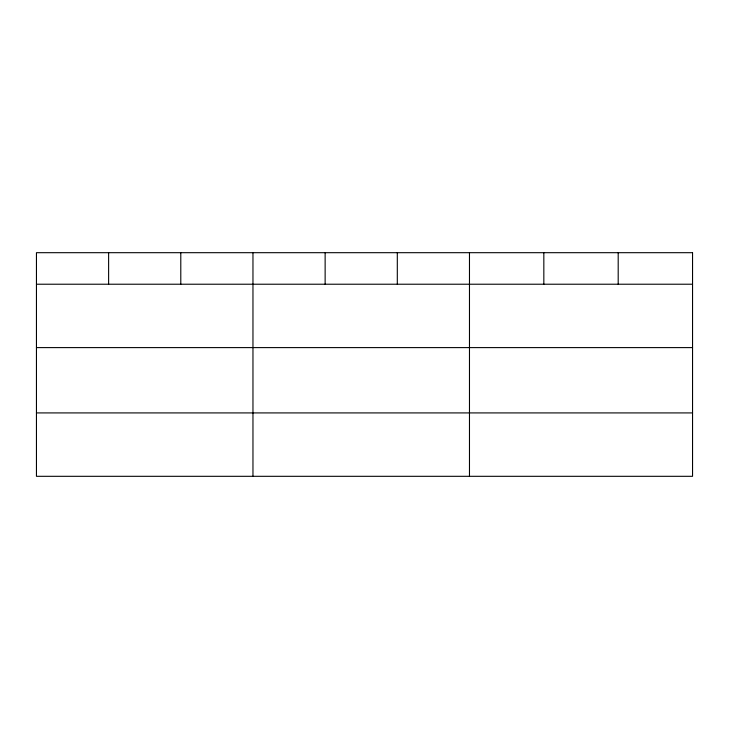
<?xml version="1.0" encoding="UTF-8"?>
<svg xmlns="http://www.w3.org/2000/svg" width="729" height="729" viewBox="0 0 729 729"><rect width="100%" height="100%" fill="white"/><g stroke="black" fill="none" stroke-linecap="round" stroke-linejoin="round"><path stroke-width="1.09" d="M36.45 284.219L692.55 284.219M36.45 347.605L692.55 347.605M36.45 412.915L692.55 412.915M618.192 252.69L618.192 284.219M543.834 252.69L543.834 284.219M469.476 252.69L469.476 476.31M397.305 252.69L397.305 284.219M325.134 252.69L325.134 284.219M252.963 252.69L252.963 476.31M180.792 252.69L180.792 284.219M108.621 252.69L108.621 284.219M692.55 252.69L36.45 252.69L36.45 476.31L692.55 476.31L692.55 252.69"/></g></svg>
